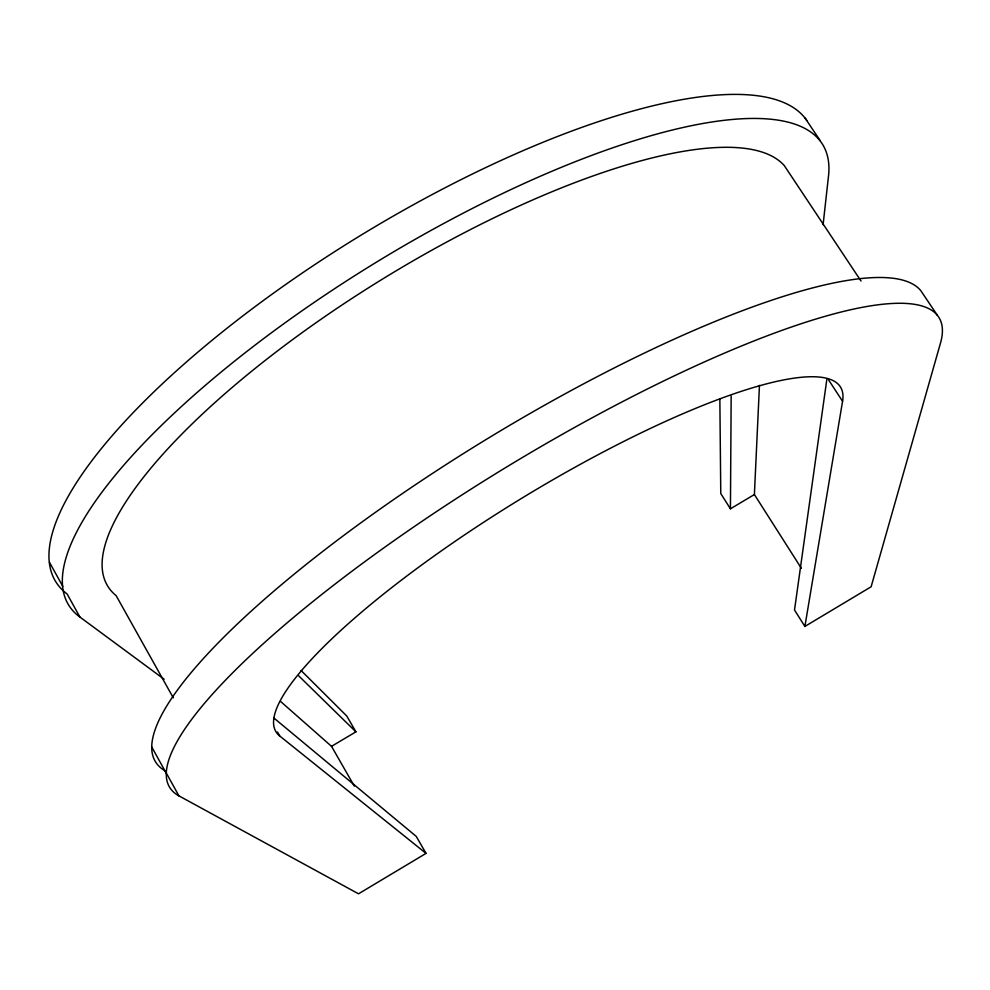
<?xml version="1.0" encoding="UTF-8"?>
<svg xmlns="http://www.w3.org/2000/svg" width="990" height="990" viewBox="0 0 990 990"><rect width="100%" height="100%" fill="white"/><g stroke="black" fill="none" stroke-linecap="round" stroke-linejoin="round"><path stroke-width="1.49" d="M759.454 385.382L754.392 494.542L730.434 508.811L731.165 396.111M823.098 224.705L828.543 175.676A441.8 132.153 -31.4 0 0 397.039 249.814A441.8 132.153 -31.4 0 0 79.893 617.042L164.105 679.214M826.873 379.133L794.512 610.026L804.895 626.435L871.126 586.773L940.5 343.047A450.71 97.849 -31.4 0 0 523.859 456.637A450.71 97.849 -31.4 0 0 178.93 795.873L165.045 770.789A449.46 102.75 -31.4 0 1 455.957 458.271A449.46 102.75 -31.4 0 1 920.861 290.738L937.307 315.241M804.895 626.435L842.564 401.284L828.717 380.098M273.871 717.998L416.258 836.414L426.034 853.38L358.516 893.809L178.93 795.873M280.578 701.44L331.526 746.349L355.905 731.833L346.809 716.067L301.047 670.465M277.472 732.031L279.7 735.966L426.034 853.38M298.745 675.898L355.905 731.833M805.08 118.095L820.153 140.58M861.028 281.061L784.327 165.652A398.525 118.874 -31.4 0 0 359.741 293.387A398.525 118.874 -31.4 0 0 116.152 595.658L173.287 697.839M754.392 494.542L801.393 568.347M730.434 508.811L720.77 493.552L719.854 399.267M331.526 746.349L354.346 786.147M79.893 617.042L67.134 594A440.649 136.459 -31.4 0 1 335.66 251.015A440.649 136.459 -31.4 0 1 806.776 120.446M49.5 562.37L62.816 586.402M151.742 746.992L166.271 773.215M279.7 735.966A330.71 71.268 -31.4 0 1 536.246 489.53A330.71 71.268 -31.4 0 1 842.564 401.284"/></g></svg>
